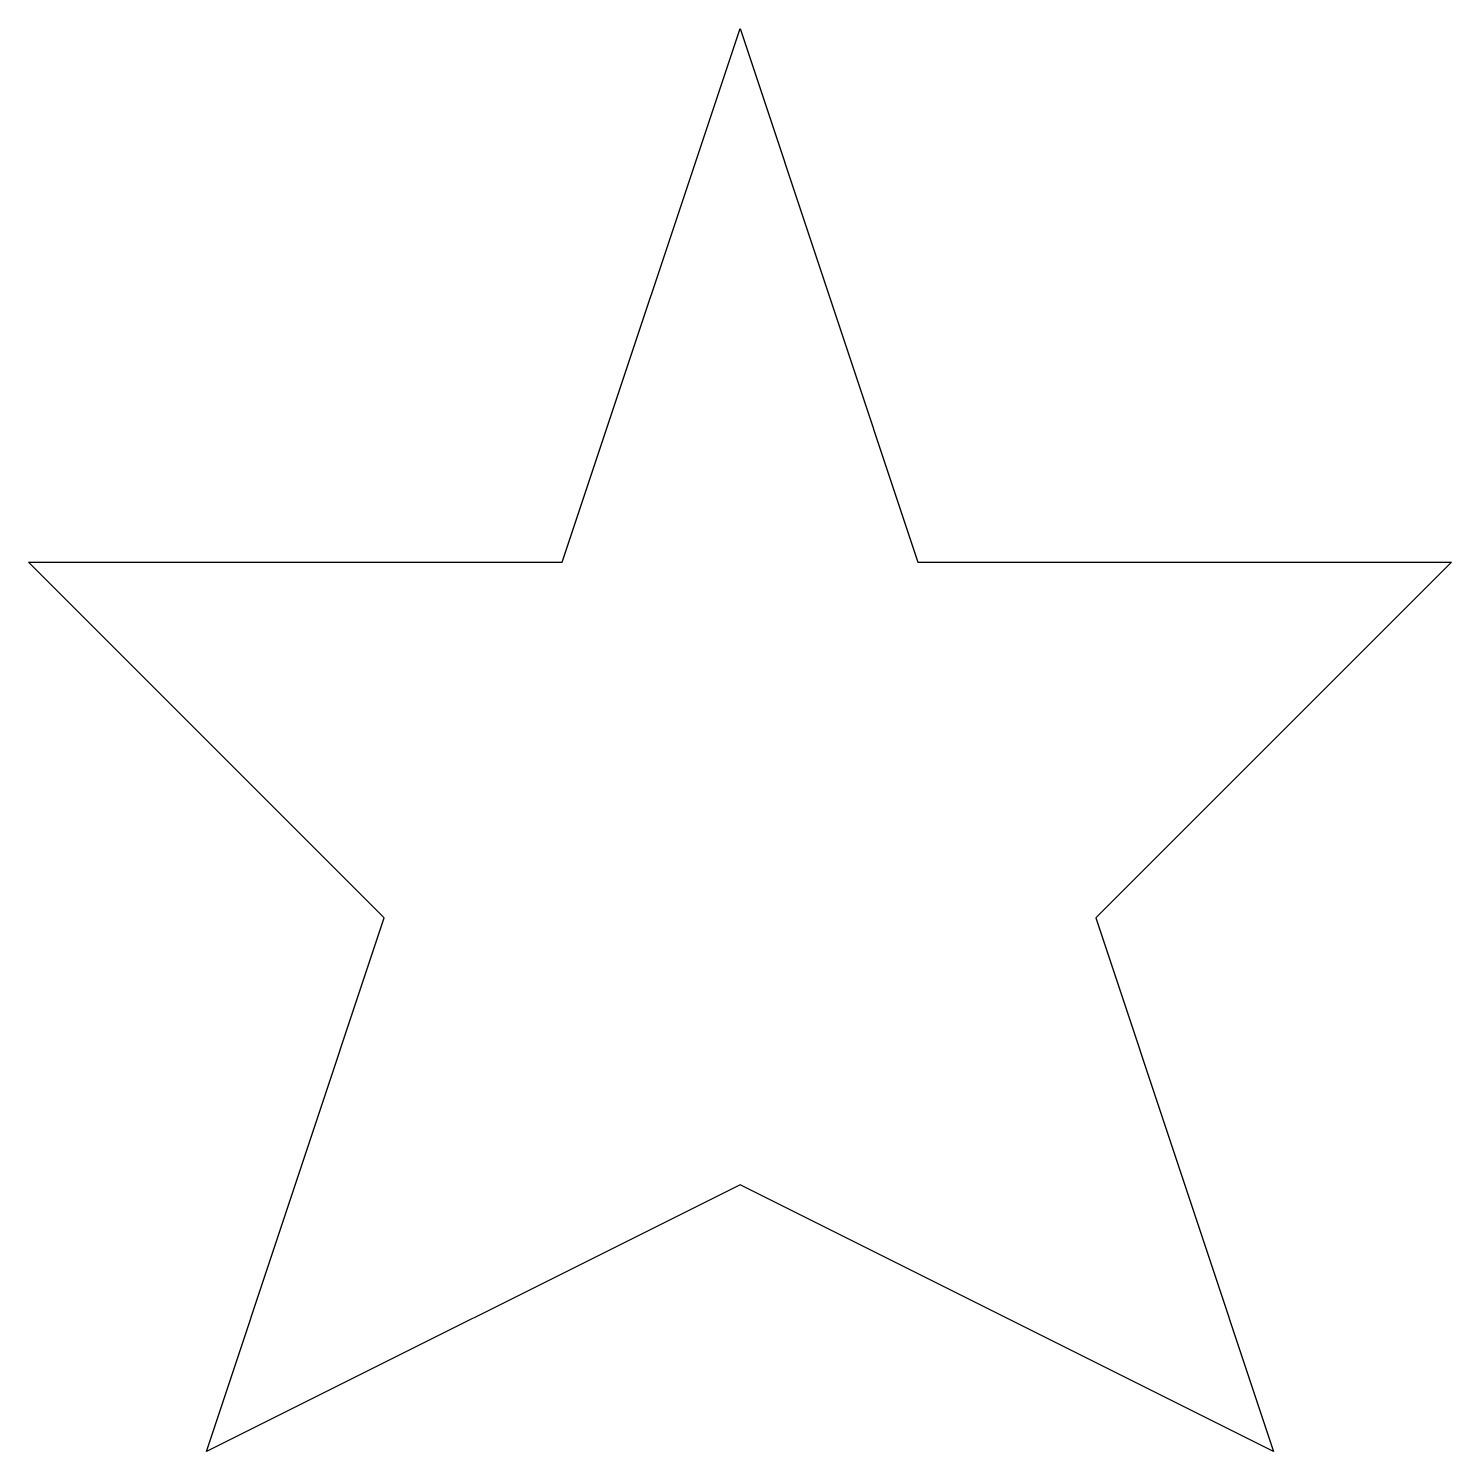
# Model space of a CAD drawing. Header units: metres. Extents: x -4 to 4, y -3 to 5.
import ezdxf

# ---------------------------------------------------------------- set-up
doc = ezdxf.new("R2010")
doc.units = ezdxf.units.M

msp = doc.modelspace()

# ---------------------------------------------------------------- linework, layer by layer
msp.add_lwpolyline([(0, 5), (1, 2), (4, 2), (2, 0), (3, -3), (0, -1.5), (-3, -3), (-2, 0), (-4, 2), (-1, 2)], close=True)

doc.saveas('drawing.dxf')
